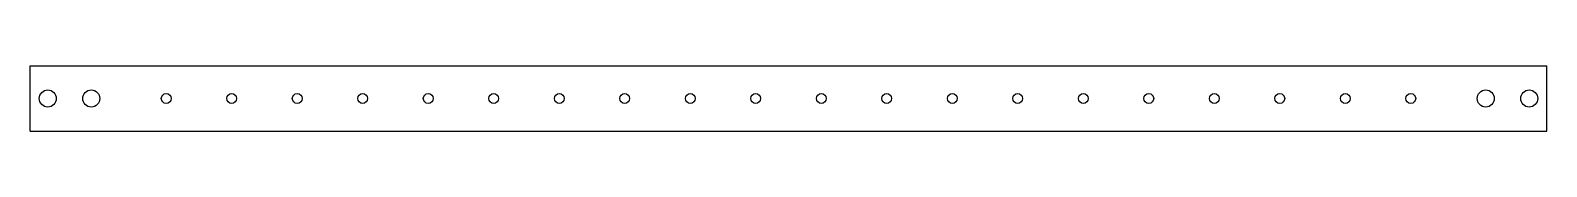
# Model space of a CAD drawing. Extents: x -232 to 232, y -10 to 10.
import ezdxf

# ---------------------------------------------------------------- set-up
doc = ezdxf.new("R2010")
doc.units = 0
doc.header["$MEASUREMENT"] = 0
doc.layers.add('VISIBLE', color=7, linetype='CONTINUOUS')

msp = doc.modelspace()

# ---------------------------------------------------------------- linework, layer by layer
at = {"layer": 'VISIBLE'}
for p, q in [((-231.5, 10), (231.5, 10)), ((-231.5, -10), (-231.5, 10)), ((231.5, -10), (231.5, 10)), ((-231.5, -10), (231.5, -10))]:
    msp.add_line(p, q, dxfattribs=at)
for centre, radius in [((-226.17, 0), 2.6), ((-212.88, 0), 2.6), ((-190, 0), 1.5), ((-170, 0), 1.5), ((-150, 0), 1.5), ((-130, 0), 1.5), ((-110, 0), 1.5), ((-90, 0), 1.5), ((-70, 0), 1.5), ((-50, 0), 1.5), ((-30, 0), 1.5), ((-10, 0), 1.5), ((10, 0), 1.5), ((30, 0), 1.5), ((50, 0), 1.5), ((70, 0), 1.5), ((90, 0), 1.5), ((110, 0), 1.5), ((130, 0), 1.5), ((150, 0), 1.5), ((170, 0), 1.5), ((190, 0), 1.5), ((212.88, 0), 2.6), ((226.17, 0), 2.6)]:
    msp.add_circle(centre, radius, dxfattribs=at)

doc.saveas('drawing.dxf')
